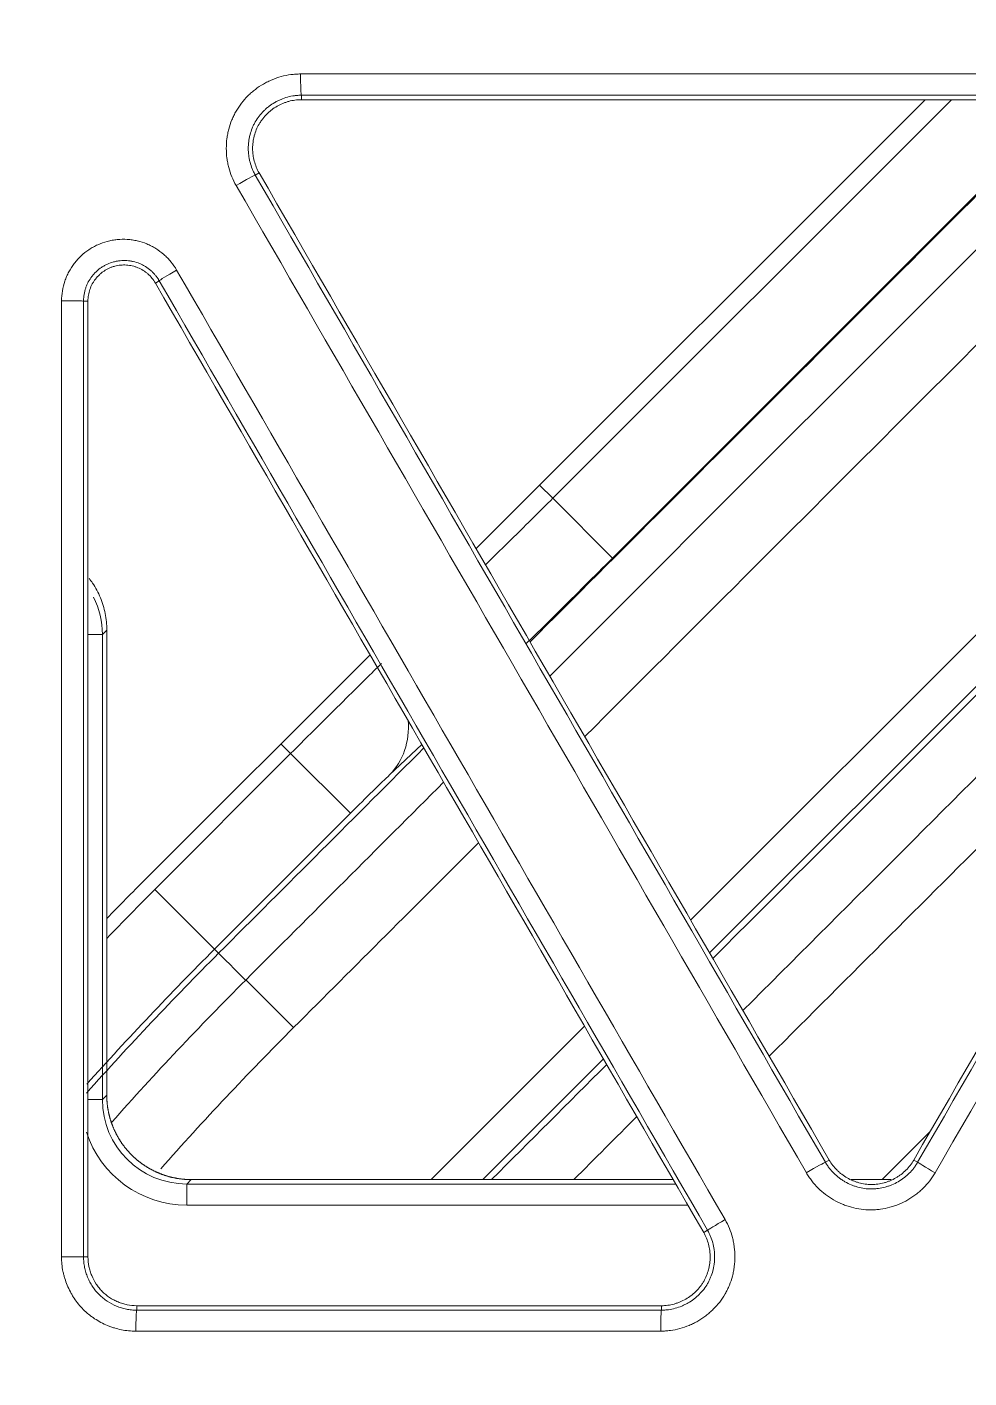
# Model space of a CAD drawing. Header units: inches. Extents: x 405346 to 489838, y -25612 to 14934.
# Drawn here: x 466997.85 to 467018.98, y 4472.97 to 4503.28 of the extents above; entities that cross this region are included whole.
import ezdxf

# ---------------------------------------------------------------- set-up
doc = ezdxf.new("R2010")
doc.units = ezdxf.units.IN
doc.header["$LTSCALE"] = 200
doc.header["$MEASUREMENT"] = 0
doc.layers.add('SS-EQ', color=2, linetype='Continuous', lineweight=20)

# ---------------------------------------------------------------- blocks, each defined once
blk = doc.blocks.new('4way무풍')
at = {"layer": 'SS-EQ'}
for p, q in [((-240.266, 180.323), (-240.266, 180.223)), ((-236.346, 170.151), (-226.274, 180.223)), ((-234.627, 171.28), (-225.684, 180.223)), ((-223.004, 180.223), (-233.287, 169.94)), ((-213.723, 179.631), (-231.535, 161.819)), ((-241.214, 178.581), (-241.3, 178.532)), ((-231.11, 161.083), (-213.924, 178.269)), ((-243.454, 176.16), (-243.541, 176.11)), ((-245.053, 175.705), (-245.152, 175.705)), ((-234.922, 171.575), (-234.627, 171.28)), ((-234.627, 171.28), (-233.287, 169.94)), ((-244.73, 168.225), (-245.052, 168.225)), ((-244.63, 168.324), (-244.73, 168.225)), ((-244.73, 168.225), (-244.73, 157.791)), ((-244.63, 157.89), (-244.63, 168.324)), ((-243.772, 162.725), (-238.726, 167.771)), ((-240.507, 165.553), (-243.554, 162.506)), ((-240.726, 165.772), (-240.507, 165.553)), ((-240.507, 165.553), (-239.167, 164.213)), ((-237.563, 165.756), (-238.287, 165.074)), ((-239.167, 164.213), (-242.214, 161.166)), ((-243.554, 162.506), (-242.214, 161.166)), ((-242.214, 161.166), (-242.122, 161.074)), ((-240.44, 159.404), (-241.511, 160.476)), ((-233.915, 159.439), (-237.358, 155.996)), ((-236.198, 155.995), (-233.49, 158.703)), ((-244.73, 157.791), (-245.052, 157.791)), ((-244.73, 157.791), (-244.63, 157.89)), ((-228.513, 156.383), (-228.427, 156.433)), ((-226.531, 156.433), (-226.444, 156.383)), ((-242.735, 155.995), (-242.834, 155.896)), ((-242.834, 155.896), (-242.834, 155.422)), ((-242.834, 155.896), (-231.871, 155.896)), ((-231.927, 155.995), (-242.735, 155.995)), ((-227.037, 155.995), (-227.932, 155.995)), ((-231.597, 155.422), (-242.834, 155.422)), ((-231.242, 154.807), (-231.155, 154.858)), ((-245.152, 154.26), (-245.053, 154.26)), ((-243.959, 153.166), (-243.958, 153.066)), ((-232.19, 153.066), (-232.19, 153.166))]:
    blk.add_line(p, q, dxfattribs=at)
for radius, end in [(76.764, 135.91292), (76.454, 136.15265), (74.559, 138.20835)]:
    blk.add_arc((-189.492, 108.445), radius, 135, end, dxfattribs=at)
for centre, major_axis, ratio, start_param, end_param in [((-240.266, 180.796), (0, -0.474), 0.038791, 4.705217, 6.248166), ((-241.71, 178.294), (-0.41, -0.237), 0.025736, 3.176511, 4.743216), ((-243.044, 176.397), (0.41, 0.237), 0.025856, 1.602323, 3.106674), ((-245.625, 175.705), (-0.474, 0), 0.006352, 3.176523, 4.753649), ((-246.625, 168.224), (1.34, 1.34), 0.999848, 5.497939, 5.956622), ((-239.628, 166.414), (1.299, -1.38), 0.865926, 0.0349, 0.821304), ((-239.106, 158.059), (3.016, -3.016), 0.000011, 3.159046, 3.786074), ((-242.834, 157.792), (1.341, 1.341), 0.999543, 2.356347, 3.926839), ((-242.834, 157.792), (-1.676, -1.676), 0.999695, 5.813045, 7.068431), ((-228.923, 156.146), (-0.41, -0.237), 0.024256, 3.17651, 4.741354), ((-226.034, 156.146), (0.41, -0.237), 0.012297, 3.176502, 4.677561), ((-230.745, 155.094), (0.41, 0.237), 0.024396, 1.600449, 3.106676), ((-245.625, 154.26), (0.474, 0), 0.00511, 0.035003, 1.613742), ((-243.958, 152.592), (0, 0.474), 0.042454, 0.034938, 1.565655), ((-232.189, 152.592), (0, 0.474), 0.038532, 0.034933, 1.564772)]:
    blk.add_ellipse(centre, major_axis=major_axis, ratio=ratio, start_param=start_param, end_param=end_param, dxfattribs=at)
for points, knots in [([(-346.359, 0), (-346.359, 27.812), (-346.359, 55.623), (-346.359, 97.341), (-346.359, 111.247), (-346.359, 139.059), (-346.359, 152.964), (-346.359, 180.776), (-346.359, 194.682), (-346.359, 222.494), (-346.359, 236.4), (-346.358, 257.259), (-346.358, 264.212), (-346.359, 272.903), (-346.359, 274.641), (-346.359, 277.248), (-346.359, 278.117), (-346.358, 279.856), (-346.358, 280.725), (-346.358, 282.028), (-346.358, 282.463), (-346.358, 283.332), (-346.359, 283.767), (-346.359, 284.419), (-346.359, 284.636), (-346.359, 285.07), (-346.358, 285.288), (-346.355, 285.722), (-346.353, 285.939), (-346.345, 286.374), (-346.34, 286.591), (-346.322, 287.243), (-346.305, 287.677), (-346.262, 288.546), (-346.235, 288.98), (-346.174, 289.848), (-346.138, 290.283), (-346.078, 290.934), (-346.057, 291.151), (-346.012, 291.584), (-345.894, 292.666), (-345.748, 293.74), (-345.479, 295.449), (-345.327, 296.299), (-344.817, 298.834), (-344.407, 300.504), (-343.687, 302.982), (-343.172, 304.624), (-342.294, 307.059), (-341.638, 308.662), (-341.119, 309.858), (-340.941, 310.255), (-340.713, 310.75), (-340.668, 310.849), (-340.576, 311.047), (-340.437, 311.342), (-339.919, 312.422), (-339.029, 314.158), (-338.177, 315.659), (-336.854, 317.88), (-335.912, 319.32), (-334.41, 321.417), (-333.378, 322.795), (-331.741, 324.8), (-330.589, 326.095), (-329.702, 327.05), (-329.403, 327.366), (-329.023, 327.757), (-328.947, 327.835), (-328.795, 327.991), (-328.566, 328.224), (-327.719, 329.07), (-326.303, 330.411), (-324.35, 332.11), (-322.332, 333.721), (-320.944, 334.737), (-319.535, 335.723), (-318.819, 336.202), (-317.367, 337.129), (-315.893, 338.027), (-314.376, 338.866), (-313.222, 339.472), (-312.835, 339.671), (-312.249, 339.962), (-312.054, 340.059), (-311.662, 340.249), (-309.896, 341.094), (-308.103, 341.848), (-305.68, 342.749), (-304.055, 343.315), (-302.408, 343.812), (-299.923, 344.505), (-298.245, 344.898), (-295.697, 345.381), (-294.842, 345.525), (-293.766, 345.682), (-293.551, 345.712), (-293.119, 345.77), (-292.903, 345.798), (-292.254, 345.879), (-291.821, 345.928), (-290.523, 346.062), (-289.657, 346.132), (-288.357, 346.21), (-287.924, 346.231), (-287.057, 346.265), (-286.624, 346.277), (-285.974, 346.288), (-285.757, 346.29), (-285.323, 346.293), (-285.107, 346.293), (-284.673, 346.294), (-284.456, 346.293), (-284.023, 346.293), (-283.806, 346.293), (-283.155, 346.292), (-282.722, 346.292), (-281.855, 346.292), (-281.421, 346.292), (-280.12, 346.293), (-279.253, 346.293), (-277.519, 346.294), (-276.652, 346.294), (-274.05, 346.294), (-272.316, 346.294), (-267.113, 346.293), (-263.645, 346.293), (-256.707, 346.293), (-253.239, 346.293), (-242.833, 346.293), (-235.896, 346.294), (-222.022, 346.294), (-215.084, 346.294), (-194.273, 346.294), (-180.398, 346.294), (-152.65, 346.294), (-138.775, 346.294), (-111.027, 346.294), (-97.152, 346.294), (-69.403, 346.294), (-55.529, 346.294), (-34.718, 346.294), (-27.78, 346.294), (-13.906, 346.294), (-6.969, 346.294), (-0.032, 346.294)], [0, 0, 0, 0, 0.125, 0.125, 0.1875, 0.1875, 0.25, 0.25, 0.3125, 0.3125, 0.375, 0.375, 0.40625, 0.40625, 0.414063, 0.414063, 0.417969, 0.417969, 0.421875, 0.421875, 0.423828, 0.423828, 0.425781, 0.425781, 0.426758, 0.426758, 0.427734, 0.427734, 0.428711, 0.428711, 0.429688, 0.429688, 0.431641, 0.431641, 0.433594, 0.433594, 0.435547, 0.435547, 0.436523, 0.436523, 0.4375, 0.441406, 0.441406, 0.445313, 0.445313, 0.453125, 0.453125, 0.457031, 0.460938, 0.464844, 0.464844, 0.466797, 0.466797, 0.467285, 0.467285, 0.467773, 0.46875, 0.472656, 0.476563, 0.476563, 0.484375, 0.484375, 0.488281, 0.492188, 0.496094, 0.496094, 0.498047, 0.498047, 0.498535, 0.498535, 0.499023, 0.5, 0.503906, 0.507813, 0.511719, 0.515625, 0.515625, 0.519531, 0.519531, 0.523438, 0.527344, 0.527344, 0.529297, 0.529297, 0.530273, 0.530273, 0.53125, 0.539063, 0.539063, 0.542969, 0.546875, 0.546875, 0.554688, 0.554688, 0.558594, 0.558594, 0.55957, 0.55957, 0.560547, 0.560547, 0.5625, 0.5625, 0.566406, 0.566406, 0.568359, 0.568359, 0.570313, 0.570313, 0.571289, 0.571289, 0.572266, 0.572266, 0.573242, 0.573242, 0.574219, 0.574219, 0.576172, 0.576172, 0.578125, 0.578125, 0.582031, 0.582031, 0.585938, 0.585938, 0.59375, 0.59375, 0.609375, 0.609375, 0.625, 0.625, 0.65625, 0.65625, 0.6875, 0.6875, 0.75, 0.75, 0.8125, 0.8125, 0.875, 0.875, 0.9375, 0.9375, 0.96875, 0.96875, 1, 1, 1, 1]), ([(-0.032, 345.099), (-6.961, 345.099), (-13.891, 345.099), (-27.749, 345.099), (-34.679, 345.098), (-55.467, 345.098), (-69.326, 345.098), (-97.044, 345.097), (-110.903, 345.097), (-138.621, 345.096), (-152.479, 345.095), (-180.197, 345.093), (-194.056, 345.092), (-214.845, 345.089), (-221.774, 345.088), (-235.633, 345.086), (-242.562, 345.085), (-256.421, 345.082), (-263.351, 345.08), (-272.012, 345.079), (-273.745, 345.079), (-276.343, 345.078), (-277.21, 345.078), (-278.942, 345.077), (-279.808, 345.077), (-281.107, 345.076), (-281.54, 345.076), (-282.407, 345.076), (-282.84, 345.076), (-283.706, 345.075), (-284.139, 345.075), (-284.789, 345.074), (-285.005, 345.073), (-285.438, 345.071), (-285.655, 345.069), (-286.304, 345.059), (-286.737, 345.048), (-287.602, 345.017), (-288.034, 344.996), (-289.33, 344.921), (-290.194, 344.852), (-291.488, 344.721), (-291.92, 344.673), (-292.566, 344.593), (-292.782, 344.565), (-293.212, 344.507), (-294.286, 344.357), (-295.351, 344.179), (-297.891, 343.698), (-299.563, 343.307), (-302.038, 342.614), (-303.678, 342.117), (-305.297, 341.55), (-307.709, 340.648), (-309.296, 339.975), (-311.056, 339.137), (-311.349, 338.996), (-311.641, 338.852), (-311.836, 338.756), (-311.933, 338.707), (-312.418, 338.463), (-312.803, 338.264), (-313.95, 337.656), (-314.704, 337.235), (-316.19, 336.364), (-316.921, 335.913), (-318.363, 334.982), (-319.073, 334.501), (-320.472, 333.511), (-321.848, 332.49), (-323.849, 330.871), (-325.784, 329.163), (-327.03, 327.964), (-327.795, 327.195), (-327.947, 327.04), (-328.25, 326.729), (-328.401, 326.572), (-328.849, 326.101), (-329.144, 325.784), (-330.019, 324.826), (-331.153, 323.527), (-332.763, 321.515), (-333.776, 320.132), (-334.759, 318.728), (-335.235, 318.015), (-336.157, 316.57), (-336.603, 315.837), (-337.465, 314.349), (-338.296, 312.841), (-339.065, 311.29), (-339.481, 310.406), (-339.527, 310.307), (-339.618, 310.11), (-339.754, 309.814), (-340.065, 309.122), (-340.322, 308.526), (-340.821, 307.33), (-341.451, 305.726), (-342.288, 303.29), (-342.776, 301.647), (-343.454, 299.168), (-343.836, 297.496), (-344.302, 294.959), (-344.439, 294.108), (-344.619, 292.825), (-344.701, 292.181), (-344.786, 291.427), (-344.82, 291.103), (-344.842, 290.887), (-344.852, 290.779), (-344.946, 289.806), (-345.01, 288.941), (-345.078, 287.644), (-345.096, 287.211), (-345.116, 286.563), (-345.122, 286.346), (-345.13, 285.914), (-345.133, 285.698), (-345.138, 285.265), (-345.139, 285.049), (-345.14, 284.616), (-345.14, 284.4), (-345.141, 283.751), (-345.141, 283.319), (-345.141, 282.67), (-345.141, 282.453), (-345.141, 282.021), (-345.141, 281.805), (-345.142, 281.156), (-345.142, 280.723), (-345.142, 279.426), (-345.143, 278.561), (-345.144, 276.83), (-345.144, 275.965), (-345.145, 273.37), (-345.145, 271.64), (-345.146, 262.989), (-345.147, 256.068), (-345.152, 235.306), (-345.154, 221.464), (-345.157, 193.781), (-345.158, 179.94), (-345.16, 152.257), (-345.161, 138.415), (-345.162, 110.732), (-345.163, 69.207), (-345.164, 27.683), (-345.164, 0)], [0, 0, 0, 0, 0.03125, 0.03125, 0.0625, 0.0625, 0.125, 0.125, 0.1875, 0.1875, 0.25, 0.25, 0.3125, 0.3125, 0.34375, 0.34375, 0.375, 0.375, 0.40625, 0.40625, 0.414063, 0.414063, 0.417969, 0.417969, 0.421875, 0.421875, 0.423828, 0.423828, 0.425781, 0.425781, 0.427734, 0.427734, 0.428711, 0.428711, 0.429688, 0.429688, 0.431641, 0.431641, 0.433594, 0.433594, 0.4375, 0.4375, 0.439453, 0.439453, 0.44043, 0.44043, 0.441406, 0.445313, 0.445313, 0.453125, 0.453125, 0.457031, 0.460938, 0.460938, 0.46875, 0.46875, 0.469727, 0.470215, 0.470215, 0.470703, 0.470703, 0.472656, 0.472656, 0.476563, 0.476563, 0.480469, 0.480469, 0.484375, 0.484375, 0.488281, 0.492188, 0.496094, 0.5, 0.5, 0.500977, 0.500977, 0.501953, 0.501953, 0.503906, 0.503906, 0.507813, 0.511719, 0.515625, 0.515625, 0.519531, 0.519531, 0.523438, 0.523438, 0.527344, 0.53125, 0.53125, 0.531738, 0.531738, 0.532227, 0.533203, 0.535156, 0.535156, 0.539063, 0.542969, 0.546875, 0.546875, 0.554688, 0.554688, 0.558594, 0.558594, 0.560547, 0.561523, 0.562012, 0.562012, 0.5625, 0.5625, 0.566406, 0.566406, 0.568359, 0.568359, 0.569336, 0.569336, 0.570313, 0.570313, 0.571289, 0.571289, 0.572266, 0.572266, 0.574219, 0.574219, 0.575195, 0.575195, 0.576172, 0.576172, 0.578125, 0.578125, 0.582031, 0.582031, 0.585938, 0.585938, 0.59375, 0.59375, 0.625, 0.625, 0.6875, 0.6875, 0.75, 0.75, 0.8125, 0.8125, 0.875, 1, 1, 1, 1]), ([(-241.729, 178.298), (-241.765, 178.361), (-241.797, 178.427), (-241.852, 178.561), (-241.875, 178.629), (-241.903, 178.735), (-241.911, 178.77), (-241.922, 178.824), (-241.925, 178.842), (-241.931, 178.878), (-241.934, 178.896), (-241.945, 178.987), (-241.954, 179.131), (-241.945, 179.276), (-241.933, 179.367), (-241.931, 179.385), (-241.925, 179.421), (-241.922, 179.439), (-241.911, 179.493), (-241.903, 179.528), (-241.875, 179.634), (-241.852, 179.702), (-241.811, 179.803), (-241.796, 179.836), (-241.764, 179.902), (-241.747, 179.934), (-241.692, 180.029), (-241.611, 180.149), (-241.515, 180.258), (-241.45, 180.322), (-241.437, 180.335), (-241.41, 180.36), (-241.397, 180.372), (-241.355, 180.408), (-241.327, 180.431), (-241.24, 180.497), (-241.18, 180.537), (-241.086, 180.592), (-241.038, 180.617), (-240.988, 180.641), (-240.955, 180.656), (-240.938, 180.663), (-240.854, 180.699), (-240.717, 180.746), (-240.575, 180.775), (-240.467, 180.79), (-240.431, 180.793), (-240.357, 180.798), (-240.321, 180.8), (-240.284, 180.8)], [0, 0, 0, 0, 0.0625, 0.0625, 0.125, 0.125, 0.15625, 0.15625, 0.171875, 0.171875, 0.1875, 0.1875, 0.25, 0.3125, 0.3125, 0.328125, 0.328125, 0.34375, 0.34375, 0.375, 0.375, 0.4375, 0.4375, 0.46875, 0.46875, 0.5, 0.5, 0.5625, 0.625, 0.625, 0.640625, 0.640625, 0.65625, 0.65625, 0.6875, 0.6875, 0.75, 0.75, 0.78125, 0.796875, 0.796875, 0.8125, 0.8125, 0.875, 0.9375, 0.9375, 0.96875, 0.96875, 1, 1, 1, 1]), ([(-240.284, 180.8), (-236.021, 180.8), (-231.759, 180.8), (-226.43, 180.8), (-225.364, 180.8), (-223.232, 180.8), (-222.166, 180.8), (-220.034, 180.801), (-218.969, 180.801), (-216.837, 180.801), (-215.771, 180.801), (-214.705, 180.801)], [0, 0, 0, 0, 0.5, 0.5, 0.625, 0.625, 0.75, 0.75, 0.875, 0.875, 1, 1, 1, 1]), ([(-240.266, 180.323), (-240.269, 180.323), (-240.273, 180.323), (-240.279, 180.322), (-240.289, 180.322), (-240.299, 180.322), (-240.319, 180.321), (-240.332, 180.321), (-240.371, 180.318), (-240.397, 180.315), (-240.474, 180.305), (-240.576, 180.284), (-240.674, 180.25), (-240.734, 180.224), (-240.746, 180.219), (-240.77, 180.208), (-240.805, 180.191), (-240.84, 180.173), (-240.907, 180.134), (-240.95, 180.105), (-241.012, 180.058), (-241.032, 180.042), (-241.072, 180.007), (-241.091, 179.99), (-241.147, 179.935), (-241.216, 179.857), (-241.274, 179.771), (-241.313, 179.703), (-241.325, 179.68), (-241.348, 179.633), (-241.359, 179.609), (-241.388, 179.537), (-241.405, 179.488), (-241.424, 179.413), (-241.433, 179.375), (-241.44, 179.336), (-241.444, 179.31), (-241.446, 179.297), (-241.454, 179.232), (-241.461, 179.128), (-241.454, 179.025), (-241.444, 178.947), (-241.44, 178.921), (-241.43, 178.87), (-241.424, 178.844), (-241.405, 178.769), (-241.388, 178.72), (-241.359, 178.648), (-241.343, 178.612), (-241.322, 178.572), (-241.311, 178.552), (-241.306, 178.543), (-241.303, 178.537), (-241.302, 178.534), (-241.3, 178.532)], [0, 0, 0, 0, 0.003906, 0.003906, 0.007813, 0.015625, 0.015625, 0.03125, 0.03125, 0.0625, 0.0625, 0.125, 0.1875, 0.1875, 0.203125, 0.203125, 0.21875, 0.25, 0.25, 0.3125, 0.3125, 0.34375, 0.34375, 0.375, 0.375, 0.4375, 0.5, 0.5, 0.53125, 0.53125, 0.5625, 0.5625, 0.625, 0.625, 0.65625, 0.671875, 0.671875, 0.6875, 0.6875, 0.75, 0.8125, 0.8125, 0.84375, 0.84375, 0.875, 0.875, 0.9375, 0.9375, 0.96875, 0.984375, 0.992187, 0.996094, 0.996094, 1, 1, 1, 1]), ([(-241.214, 178.581), (-241.238, 178.623), (-241.259, 178.666), (-241.295, 178.755), (-241.325, 178.845), (-241.343, 178.938), (-241.351, 178.998), (-241.352, 179.01), (-241.355, 179.034), (-241.358, 179.07), (-241.359, 179.105), (-241.359, 179.177), (-241.356, 179.224), (-241.346, 179.295), (-241.343, 179.319), (-241.333, 179.366), (-241.328, 179.389), (-241.31, 179.459), (-241.28, 179.549), (-241.238, 179.634), (-241.202, 179.697), (-241.189, 179.717), (-241.162, 179.757), (-241.148, 179.776), (-241.105, 179.832), (-241.073, 179.868), (-241.022, 179.918), (-240.996, 179.942), (-240.969, 179.965), (-240.95, 179.98), (-240.941, 179.988), (-240.893, 180.024), (-240.813, 180.077), (-240.728, 180.119), (-240.662, 180.147), (-240.64, 180.155), (-240.594, 180.171), (-240.572, 180.178), (-240.503, 180.197), (-240.456, 180.207), (-240.362, 180.22), (-240.314, 180.223), (-240.266, 180.223)], [0, 0, 0, 0, 0.0625, 0.0625, 0.125, 0.1875, 0.1875, 0.203125, 0.203125, 0.21875, 0.25, 0.25, 0.3125, 0.3125, 0.34375, 0.34375, 0.375, 0.375, 0.4375, 0.5, 0.5, 0.53125, 0.53125, 0.5625, 0.5625, 0.625, 0.625, 0.65625, 0.671875, 0.671875, 0.6875, 0.6875, 0.75, 0.8125, 0.8125, 0.84375, 0.84375, 0.875, 0.875, 0.9375, 0.9375, 1, 1, 1, 1]), ([(-214.691, 180.322), (-216.823, 180.322), (-218.955, 180.322), (-222.152, 180.322), (-223.217, 180.322), (-225.349, 180.322), (-226.414, 180.322), (-231.742, 180.322), (-236.004, 180.323), (-240.266, 180.323)], [0, 0, 0, 0, 0.25, 0.25, 0.375, 0.375, 0.5, 0.5, 1, 1, 1, 1]), ([(-214.692, 180.223), (-215.757, 180.223), (-216.823, 180.223), (-218.955, 180.223), (-220.02, 180.223), (-223.217, 180.223), (-225.349, 180.223), (-231.742, 180.223), (-236.005, 180.223), (-240.266, 180.223)], [0, 0, 0, 0, 0.125, 0.125, 0.25, 0.25, 0.5, 0.5, 1, 1, 1, 1]), ([(-226.531, 156.433), (-224.4, 160.124), (-222.269, 163.816), (-219.072, 169.353), (-218.006, 171.198), (-216.674, 173.506), (-216.408, 173.967), (-215.875, 174.89), (-215.609, 175.351), (-214.809, 176.736), (-214.277, 177.658), (-213.744, 178.581)], [0, 0, 0, 0, 0.5, 0.5, 0.75, 0.75, 0.8125, 0.8125, 0.875, 0.875, 1, 1, 1, 1]), ([(-226.444, 156.383), (-224.313, 160.074), (-222.182, 163.765), (-218.985, 169.302), (-217.919, 171.148), (-216.587, 173.455), (-216.321, 173.917), (-215.788, 174.84), (-215.522, 175.301), (-214.722, 176.685), (-214.19, 177.608), (-213.657, 178.531)], [0, 0, 0, 0, 0.5, 0.5, 0.75, 0.75, 0.8125, 0.8125, 0.875, 0.875, 1, 1, 1, 1]), ([(-213.26, 178.3), (-213.793, 177.377), (-214.326, 176.454), (-215.126, 175.069), (-215.392, 174.608), (-215.925, 173.685), (-216.192, 173.223), (-217.524, 170.916), (-218.59, 169.07), (-221.788, 163.533), (-223.919, 159.841), (-226.051, 156.149)], [0, 0, 0, 0, 0.125, 0.125, 0.1875, 0.1875, 0.25, 0.25, 0.5, 0.5, 1, 1, 1, 1]), ([(-245.645, 175.708), (-245.645, 175.784), (-245.639, 175.859), (-245.614, 176.007), (-245.596, 176.08), (-245.565, 176.17), (-245.559, 176.188), (-245.545, 176.224), (-245.538, 176.241), (-245.515, 176.293), (-245.499, 176.327), (-245.446, 176.426), (-245.405, 176.49), (-245.348, 176.565), (-245.336, 176.58), (-245.311, 176.609), (-245.299, 176.623), (-245.261, 176.665), (-245.234, 176.692), (-245.152, 176.769), (-245.093, 176.816), (-245.014, 176.868), (-244.998, 176.879), (-244.966, 176.898), (-244.95, 176.908), (-244.9, 176.935), (-244.866, 176.952), (-244.764, 176.999), (-244.693, 177.024), (-244.584, 177.054), (-244.546, 177.062), (-244.472, 177.076), (-244.435, 177.081), (-244.322, 177.092), (-244.247, 177.093), (-244.153, 177.087), (-244.134, 177.086), (-244.096, 177.082), (-244.077, 177.079), (-244.021, 177.071), (-243.984, 177.064), (-243.874, 177.038), (-243.803, 177.016), (-243.716, 176.98), (-243.698, 176.972), (-243.664, 176.956), (-243.647, 176.948), (-243.596, 176.922), (-243.563, 176.903), (-243.467, 176.844), (-243.407, 176.799), (-243.336, 176.737), (-243.322, 176.724), (-243.295, 176.698), (-243.281, 176.685), (-243.241, 176.644), (-243.216, 176.615), (-243.144, 176.528), (-243.101, 176.466), (-243.063, 176.4)], [0, 0, 0, 0, 0.0625, 0.0625, 0.125, 0.125, 0.140625, 0.140625, 0.15625, 0.15625, 0.1875, 0.1875, 0.25, 0.25, 0.265625, 0.265625, 0.28125, 0.28125, 0.3125, 0.3125, 0.375, 0.375, 0.390625, 0.390625, 0.40625, 0.40625, 0.4375, 0.4375, 0.5, 0.5, 0.53125, 0.53125, 0.5625, 0.5625, 0.625, 0.625, 0.640625, 0.640625, 0.65625, 0.65625, 0.6875, 0.6875, 0.75, 0.75, 0.765625, 0.765625, 0.78125, 0.78125, 0.8125, 0.8125, 0.875, 0.875, 0.890625, 0.890625, 0.90625, 0.90625, 0.9375, 0.9375, 1, 1, 1, 1]), ([(-243.454, 176.16), (-243.456, 176.163), (-243.457, 176.166), (-243.461, 176.171), (-243.465, 176.179), (-243.477, 176.198), (-243.487, 176.213), (-243.508, 176.244), (-243.538, 176.283), (-243.572, 176.32), (-243.606, 176.356), (-243.625, 176.374), (-243.681, 176.422), (-243.72, 176.452), (-243.783, 176.491), (-243.805, 176.503), (-243.838, 176.52), (-243.849, 176.526), (-243.872, 176.536), (-243.883, 176.541), (-243.941, 176.565), (-243.988, 176.58), (-244.06, 176.597), (-244.084, 176.601), (-244.133, 176.608), (-244.158, 176.611), (-244.233, 176.616), (-244.282, 176.615), (-244.356, 176.608), (-244.38, 176.604), (-244.429, 176.596), (-244.454, 176.59), (-244.526, 176.571), (-244.572, 176.554), (-244.64, 176.523), (-244.673, 176.507), (-244.705, 176.488), (-244.726, 176.475), (-244.737, 176.468), (-244.789, 176.433), (-244.828, 176.403), (-244.882, 176.352), (-244.908, 176.326), (-244.932, 176.298), (-244.948, 176.279), (-244.956, 176.269), (-244.994, 176.219), (-245.021, 176.178), (-245.056, 176.112), (-245.072, 176.079), (-245.086, 176.044), (-245.095, 176.021), (-245.099, 176.009), (-245.119, 175.95), (-245.131, 175.902), (-245.144, 175.829), (-245.148, 175.792), (-245.151, 175.749), (-245.152, 175.727), (-245.152, 175.717), (-245.152, 175.711), (-245.152, 175.708), (-245.152, 175.705)], [0, 0, 0, 0, 0.003906, 0.003906, 0.007812, 0.015625, 0.03125, 0.03125, 0.0625, 0.09375, 0.09375, 0.125, 0.125, 0.1875, 0.1875, 0.21875, 0.21875, 0.234375, 0.234375, 0.25, 0.25, 0.3125, 0.3125, 0.34375, 0.34375, 0.375, 0.375, 0.4375, 0.4375, 0.46875, 0.46875, 0.5, 0.5, 0.5625, 0.5625, 0.59375, 0.609375, 0.609375, 0.625, 0.625, 0.6875, 0.6875, 0.71875, 0.734375, 0.734375, 0.75, 0.75, 0.8125, 0.8125, 0.84375, 0.859375, 0.859375, 0.875, 0.875, 0.9375, 0.9375, 0.96875, 0.984375, 0.992187, 0.996094, 0.996094, 1, 1, 1, 1]), ([(-245.053, 175.705), (-245.053, 175.75), (-245.049, 175.794), (-245.038, 175.859), (-245.034, 175.881), (-245.023, 175.924), (-245.016, 175.945), (-244.995, 176.008), (-244.977, 176.049), (-244.946, 176.107), (-244.935, 176.126), (-244.917, 176.154), (-244.911, 176.163), (-244.898, 176.181), (-244.891, 176.19), (-244.858, 176.234), (-244.828, 176.267), (-244.78, 176.312), (-244.763, 176.326), (-244.728, 176.354), (-244.71, 176.367), (-244.655, 176.403), (-244.616, 176.425), (-244.556, 176.452), (-244.536, 176.46), (-244.494, 176.475), (-244.473, 176.482), (-244.409, 176.499), (-244.365, 176.507), (-244.3, 176.513), (-244.278, 176.514), (-244.234, 176.515), (-244.211, 176.515), (-244.145, 176.51), (-244.101, 176.504), (-244.037, 176.489), (-244.005, 176.48), (-243.974, 176.469), (-243.953, 176.462), (-243.943, 176.457), (-243.891, 176.436), (-243.852, 176.416), (-243.796, 176.381), (-243.769, 176.363), (-243.743, 176.342), (-243.726, 176.328), (-243.717, 176.321), (-243.675, 176.284), (-243.614, 176.221), (-243.564, 176.149), (-243.541, 176.11)], [0, 0, 0, 0, 0.0625, 0.0625, 0.09375, 0.09375, 0.125, 0.125, 0.1875, 0.1875, 0.21875, 0.21875, 0.234375, 0.234375, 0.25, 0.25, 0.3125, 0.3125, 0.34375, 0.34375, 0.375, 0.375, 0.4375, 0.4375, 0.46875, 0.46875, 0.5, 0.5, 0.5625, 0.5625, 0.59375, 0.59375, 0.625, 0.625, 0.6875, 0.6875, 0.71875, 0.734375, 0.734375, 0.75, 0.75, 0.8125, 0.8125, 0.84375, 0.859375, 0.859375, 0.875, 0.875, 0.9375, 1, 1, 1, 1]), ([(-234.627, 171.28), (-234.92, 170.988), (-235.444, 170.467), (-235.938, 169.982), (-236.146, 169.779)], [0, 0, 0, 0, 0.560097, 1, 1, 1, 1]), ([(-233.287, 169.94), (-233.697, 169.531), (-234.36, 168.87), (-234.989, 168.249), (-235.221, 168.021)], [0, 0, 0, 0, 0.618656, 1, 1, 1, 1]), ([(-244.63, 168.324), (-244.63, 168.448), (-244.642, 168.572), (-244.691, 168.815), (-244.727, 168.935), (-244.822, 169.164), (-244.881, 169.274), (-244.974, 169.414), (-245, 169.45), (-245.028, 169.485)], [0, 0, 0, 0, 0.297719, 0.297719, 0.595438, 0.595438, 0.893158, 0.893158, 1, 1, 1, 1]), ([(-238.467, 167.575), (-238.674, 167.373), (-238.976, 167.076), (-239.688, 166.37), (-240.098, 165.962), (-240.507, 165.553)], [0, 0, 0, 0, 0.50001, 0.50001, 1, 1, 1, 1]), ([(-238.287, 165.074), (-238.378, 164.989), (-238.508, 164.863), (-238.815, 164.563), (-238.991, 164.388), (-239.167, 164.213)], [0, 0, 0, 0, 0.50001, 0.50001, 1, 1, 1, 1]), ([(-242.735, 155.995), (-242.742, 155.995), (-242.755, 155.995), (-242.776, 155.996), (-242.796, 155.996), (-242.817, 155.997), (-242.837, 155.998), (-242.857, 155.999), (-242.878, 156.001), (-242.898, 156.002), (-242.918, 156.004), (-242.939, 156.006), (-242.959, 156.009), (-242.979, 156.011), (-242.999, 156.014), (-243.019, 156.017), (-243.04, 156.02), (-243.06, 156.023), (-243.08, 156.027), (-243.1, 156.031), (-243.12, 156.035), (-243.14, 156.039), (-243.16, 156.043), (-243.18, 156.048), (-243.199, 156.053), (-243.219, 156.058), (-243.239, 156.063), (-243.258, 156.069), (-243.278, 156.075), (-243.297, 156.081), (-243.317, 156.087), (-243.336, 156.093), (-243.356, 156.1), (-243.375, 156.106), (-243.394, 156.113), (-243.413, 156.121), (-243.432, 156.128), (-243.451, 156.136), (-243.47, 156.143), (-243.489, 156.151), (-243.507, 156.16), (-243.526, 156.168), (-243.544, 156.177), (-243.563, 156.185), (-243.581, 156.194), (-243.599, 156.204), (-243.617, 156.213), (-243.635, 156.223), (-243.653, 156.232), (-243.671, 156.242), (-243.689, 156.253), (-243.706, 156.263), (-243.724, 156.273), (-243.741, 156.284), (-243.758, 156.295), (-243.775, 156.306), (-243.792, 156.317), (-243.809, 156.329), (-243.826, 156.341), (-243.842, 156.352), (-243.859, 156.364), (-243.875, 156.377), (-243.892, 156.389), (-243.908, 156.401), (-243.924, 156.414), (-243.939, 156.427), (-243.955, 156.44), (-243.971, 156.453), (-243.986, 156.467), (-244.001, 156.48), (-244.016, 156.494), (-244.031, 156.508), (-244.046, 156.522), (-244.061, 156.536), (-244.075, 156.55), (-244.09, 156.565), (-244.104, 156.579), (-244.118, 156.594), (-244.132, 156.609), (-244.145, 156.624), (-244.159, 156.64), (-244.172, 156.655), (-244.185, 156.67), (-244.198, 156.686), (-244.211, 156.702), (-244.224, 156.718), (-244.237, 156.734), (-244.249, 156.75), (-244.261, 156.767), (-244.273, 156.783), (-244.285, 156.8), (-244.297, 156.816), (-244.308, 156.833), (-244.319, 156.85), (-244.33, 156.867), (-244.341, 156.885), (-244.352, 156.902), (-244.363, 156.919), (-244.373, 156.937), (-244.383, 156.955), (-244.393, 156.972), (-244.403, 156.99), (-244.412, 157.008), (-244.422, 157.026), (-244.431, 157.045), (-244.44, 157.063), (-244.449, 157.081), (-244.457, 157.1), (-244.466, 157.118), (-244.474, 157.137), (-244.482, 157.156), (-244.49, 157.175), (-244.497, 157.194), (-244.505, 157.213), (-244.512, 157.232), (-244.519, 157.251), (-244.526, 157.27), (-244.532, 157.289), (-244.539, 157.309), (-244.545, 157.328), (-244.551, 157.348), (-244.557, 157.367), (-244.562, 157.387), (-244.567, 157.406), (-244.572, 157.426), (-244.577, 157.446), (-244.582, 157.466), (-244.587, 157.486), (-244.591, 157.506), (-244.595, 157.526), (-244.599, 157.546), (-244.602, 157.566), (-244.606, 157.586), (-244.609, 157.606), (-244.612, 157.626), (-244.614, 157.646), (-244.617, 157.667), (-244.619, 157.687), (-244.621, 157.707), (-244.623, 157.728), (-244.625, 157.748), (-244.626, 157.768), (-244.627, 157.789), (-244.628, 157.809), (-244.629, 157.829), (-244.63, 157.85), (-244.63, 157.87), (-244.63, 157.884), (-244.63, 157.89)], [0, 0, 0, 0, 0.006851, 0.013701, 0.020552, 0.027403, 0.034253, 0.041104, 0.047954, 0.054804, 0.061655, 0.068505, 0.075355, 0.082205, 0.089056, 0.095906, 0.102756, 0.109606, 0.116456, 0.123306, 0.130156, 0.137006, 0.143855, 0.150705, 0.157555, 0.164405, 0.171254, 0.178104, 0.184954, 0.191803, 0.198653, 0.205502, 0.212352, 0.219201, 0.226051, 0.2329, 0.23975, 0.246599, 0.253448, 0.260298, 0.267147, 0.273996, 0.280845, 0.287694, 0.294544, 0.301393, 0.308242, 0.315091, 0.32194, 0.328789, 0.335638, 0.342487, 0.349336, 0.356185, 0.363034, 0.369883, 0.376732, 0.383581, 0.39043, 0.397279, 0.404128, 0.410976, 0.417825, 0.424674, 0.431523, 0.438372, 0.445221, 0.452069, 0.458918, 0.465767, 0.472616, 0.479464, 0.486313, 0.493162, 0.500011, 0.506859, 0.513708, 0.520557, 0.527406, 0.534254, 0.541103, 0.547952, 0.554801, 0.561649, 0.568498, 0.575347, 0.582196, 0.589044, 0.595893, 0.602742, 0.609591, 0.616439, 0.623288, 0.630137, 0.636986, 0.643834, 0.650683, 0.657532, 0.664381, 0.67123, 0.678079, 0.684928, 0.691776, 0.698625, 0.705474, 0.712323, 0.719172, 0.726021, 0.73287, 0.739719, 0.746568, 0.753417, 0.760266, 0.767115, 0.773964, 0.780813, 0.787662, 0.794512, 0.801361, 0.80821, 0.815059, 0.821908, 0.828758, 0.835607, 0.842456, 0.849306, 0.856155, 0.863005, 0.869854, 0.876703, 0.883553, 0.890403, 0.897252, 0.904102, 0.910951, 0.917801, 0.924651, 0.9315, 0.93835, 0.9452, 0.95205, 0.9589, 0.96575, 0.9726, 0.97945, 0.9863, 0.99315, 1, 1, 1, 1]), ([(-226.531, 156.433), (-226.555, 156.391), (-226.582, 156.351), (-226.641, 156.276), (-226.704, 156.205), (-226.776, 156.142), (-226.824, 156.106), (-226.833, 156.099), (-226.853, 156.085), (-226.882, 156.064), (-226.913, 156.046), (-226.975, 156.01), (-227.017, 155.989), (-227.083, 155.961), (-227.106, 155.953), (-227.151, 155.937), (-227.174, 155.93), (-227.243, 155.911), (-227.336, 155.892), (-227.431, 155.886), (-227.503, 155.886), (-227.527, 155.887), (-227.575, 155.89), (-227.599, 155.892), (-227.669, 155.902), (-227.716, 155.912), (-227.784, 155.93), (-227.819, 155.941), (-227.852, 155.953), (-227.875, 155.962), (-227.886, 155.966), (-227.941, 155.989), (-228.027, 156.032), (-228.106, 156.084), (-228.163, 156.128), (-228.181, 156.143), (-228.218, 156.175), (-228.235, 156.191), (-228.286, 156.241), (-228.318, 156.277), (-228.376, 156.352), (-228.403, 156.391), (-228.427, 156.433)], [0, 0, 0, 0, 0.0625, 0.0625, 0.125, 0.1875, 0.1875, 0.203125, 0.203125, 0.21875, 0.25, 0.25, 0.3125, 0.3125, 0.34375, 0.34375, 0.375, 0.375, 0.4375, 0.5, 0.5, 0.53125, 0.53125, 0.5625, 0.5625, 0.625, 0.625, 0.65625, 0.671875, 0.671875, 0.6875, 0.6875, 0.75, 0.8125, 0.8125, 0.84375, 0.84375, 0.875, 0.875, 0.9375, 0.9375, 1, 1, 1, 1]), ([(-226.051, 156.149), (-226.088, 156.086), (-226.128, 156.025), (-226.217, 155.911), (-226.265, 155.856), (-226.342, 155.78), (-226.369, 155.755), (-226.411, 155.719), (-226.425, 155.707), (-226.453, 155.684), (-226.467, 155.672), (-226.54, 155.617), (-226.66, 155.537), (-226.79, 155.472), (-226.875, 155.437), (-226.892, 155.43), (-226.926, 155.417), (-226.943, 155.411), (-226.995, 155.393), (-227.03, 155.383), (-227.135, 155.354), (-227.206, 155.34), (-227.313, 155.325), (-227.349, 155.321), (-227.422, 155.317), (-227.459, 155.315), (-227.569, 155.315), (-227.713, 155.325), (-227.855, 155.354), (-227.943, 155.378), (-227.961, 155.383), (-227.996, 155.394), (-228.013, 155.399), (-228.065, 155.417), (-228.099, 155.43), (-228.2, 155.472), (-228.265, 155.504), (-228.359, 155.559), (-228.405, 155.587), (-228.45, 155.618), (-228.48, 155.639), (-228.495, 155.65), (-228.568, 155.706), (-228.677, 155.801), (-228.773, 155.909), (-228.84, 155.996), (-228.861, 156.025), (-228.902, 156.086), (-228.922, 156.117), (-228.94, 156.149)], [0, 0, 0, 0, 0.0625, 0.0625, 0.125, 0.125, 0.15625, 0.15625, 0.171875, 0.171875, 0.1875, 0.1875, 0.25, 0.3125, 0.3125, 0.328125, 0.328125, 0.34375, 0.34375, 0.375, 0.375, 0.4375, 0.4375, 0.46875, 0.46875, 0.5, 0.5, 0.5625, 0.625, 0.625, 0.640625, 0.640625, 0.65625, 0.65625, 0.6875, 0.6875, 0.75, 0.75, 0.78125, 0.796875, 0.796875, 0.8125, 0.8125, 0.875, 0.9375, 0.9375, 0.96875, 0.96875, 1, 1, 1, 1]), ([(-228.513, 156.383), (-228.511, 156.38), (-228.509, 156.377), (-228.506, 156.372), (-228.501, 156.363), (-228.496, 156.355), (-228.485, 156.338), (-228.478, 156.327), (-228.456, 156.295), (-228.441, 156.273), (-228.393, 156.212), (-228.324, 156.134), (-228.246, 156.066), (-228.194, 156.026), (-228.183, 156.019), (-228.162, 156.003), (-228.129, 155.981), (-228.096, 155.961), (-228.029, 155.922), (-227.982, 155.899), (-227.91, 155.869), (-227.886, 155.859), (-227.837, 155.842), (-227.811, 155.835), (-227.736, 155.814), (-227.685, 155.803), (-227.583, 155.789), (-227.531, 155.786), (-227.452, 155.786), (-227.426, 155.787), (-227.374, 155.79), (-227.348, 155.793), (-227.271, 155.803), (-227.22, 155.814), (-227.145, 155.834), (-227.108, 155.846), (-227.071, 155.859), (-227.047, 155.868), (-227.034, 155.873), (-226.974, 155.899), (-226.881, 155.945), (-226.794, 156.002), (-226.732, 156.049), (-226.712, 156.066), (-226.672, 156.1), (-226.653, 156.118), (-226.597, 156.173), (-226.563, 156.212), (-226.515, 156.273), (-226.493, 156.305), (-226.468, 156.343), (-226.456, 156.363), (-226.451, 156.371), (-226.447, 156.377), (-226.446, 156.38), (-226.444, 156.383)], [0, 0, 0, 0, 0.003906, 0.003906, 0.007813, 0.015625, 0.015625, 0.03125, 0.03125, 0.0625, 0.0625, 0.125, 0.1875, 0.1875, 0.203125, 0.203125, 0.21875, 0.25, 0.25, 0.3125, 0.3125, 0.34375, 0.34375, 0.375, 0.375, 0.4375, 0.4375, 0.5, 0.5, 0.53125, 0.53125, 0.5625, 0.5625, 0.625, 0.625, 0.65625, 0.671875, 0.671875, 0.6875, 0.6875, 0.75, 0.8125, 0.8125, 0.84375, 0.84375, 0.875, 0.875, 0.9375, 0.9375, 0.96875, 0.984375, 0.992187, 0.996094, 0.996094, 1, 1, 1, 1]), ([(-230.763, 155.097), (-230.726, 155.033), (-230.694, 154.968), (-230.639, 154.834), (-230.616, 154.765), (-230.588, 154.66), (-230.58, 154.624), (-230.57, 154.571), (-230.566, 154.552), (-230.561, 154.516), (-230.558, 154.498), (-230.546, 154.408), (-230.537, 154.263), (-230.546, 154.118), (-230.558, 154.028), (-230.561, 154.009), (-230.566, 153.973), (-230.57, 153.955), (-230.58, 153.902), (-230.588, 153.866), (-230.616, 153.761), (-230.639, 153.692), (-230.68, 153.592), (-230.695, 153.559), (-230.727, 153.493), (-230.745, 153.461), (-230.799, 153.366), (-230.88, 153.245), (-230.976, 153.137), (-231.041, 153.073), (-231.054, 153.06), (-231.081, 153.035), (-231.095, 153.023), (-231.136, 152.987), (-231.164, 152.964), (-231.251, 152.898), (-231.311, 152.857), (-231.406, 152.803), (-231.454, 152.777), (-231.503, 152.754), (-231.536, 152.739), (-231.553, 152.731), (-231.638, 152.696), (-231.775, 152.649), (-231.917, 152.62), (-232.025, 152.605), (-232.061, 152.601), (-232.134, 152.596), (-232.171, 152.595), (-232.207, 152.595)], [0, 0, 0, 0, 0.0625, 0.0625, 0.125, 0.125, 0.15625, 0.15625, 0.171875, 0.171875, 0.1875, 0.1875, 0.25, 0.3125, 0.3125, 0.328125, 0.328125, 0.34375, 0.34375, 0.375, 0.375, 0.4375, 0.4375, 0.46875, 0.46875, 0.5, 0.5, 0.5625, 0.625, 0.625, 0.640625, 0.640625, 0.65625, 0.65625, 0.6875, 0.6875, 0.75, 0.75, 0.78125, 0.796875, 0.796875, 0.8125, 0.8125, 0.875, 0.9375, 0.9375, 0.96875, 0.96875, 1, 1, 1, 1]), ([(-232.19, 153.066), (-232.187, 153.066), (-232.183, 153.066), (-232.177, 153.066), (-232.167, 153.066), (-232.157, 153.066), (-232.137, 153.067), (-232.124, 153.068), (-232.085, 153.07), (-232.059, 153.073), (-231.982, 153.084), (-231.88, 153.105), (-231.782, 153.138), (-231.722, 153.164), (-231.71, 153.169), (-231.686, 153.18), (-231.65, 153.197), (-231.616, 153.215), (-231.548, 153.254), (-231.505, 153.283), (-231.443, 153.33), (-231.423, 153.346), (-231.383, 153.381), (-231.364, 153.399), (-231.308, 153.454), (-231.274, 153.492), (-231.21, 153.574), (-231.181, 153.617), (-231.142, 153.685), (-231.13, 153.709), (-231.107, 153.756), (-231.096, 153.779), (-231.067, 153.851), (-231.05, 153.901), (-231.03, 153.976), (-231.022, 154.014), (-231.015, 154.053), (-231.011, 154.078), (-231.009, 154.092), (-231.001, 154.156), (-230.994, 154.26), (-231.001, 154.364), (-231.01, 154.442), (-231.015, 154.468), (-231.025, 154.519), (-231.03, 154.545), (-231.05, 154.62), (-231.067, 154.669), (-231.096, 154.741), (-231.112, 154.777), (-231.133, 154.817), (-231.144, 154.838), (-231.149, 154.846), (-231.152, 154.852), (-231.154, 154.855), (-231.155, 154.858)], [0, 0, 0, 0, 0.003906, 0.003906, 0.007812, 0.015625, 0.015625, 0.03125, 0.03125, 0.0625, 0.0625, 0.125, 0.1875, 0.1875, 0.203125, 0.203125, 0.21875, 0.25, 0.25, 0.3125, 0.3125, 0.34375, 0.34375, 0.375, 0.375, 0.4375, 0.4375, 0.5, 0.5, 0.53125, 0.53125, 0.5625, 0.5625, 0.625, 0.625, 0.65625, 0.671875, 0.671875, 0.6875, 0.6875, 0.75, 0.8125, 0.8125, 0.84375, 0.84375, 0.875, 0.875, 0.9375, 0.9375, 0.96875, 0.984375, 0.992187, 0.996094, 0.996094, 1, 1, 1, 1]), ([(-231.242, 154.807), (-231.218, 154.766), (-231.197, 154.722), (-231.161, 154.634), (-231.131, 154.544), (-231.113, 154.45), (-231.105, 154.391), (-231.104, 154.379), (-231.102, 154.355), (-231.099, 154.319), (-231.098, 154.283), (-231.098, 154.212), (-231.101, 154.164), (-231.11, 154.094), (-231.114, 154.07), (-231.123, 154.023), (-231.128, 153.999), (-231.146, 153.93), (-231.177, 153.84), (-231.218, 153.754), (-231.254, 153.692), (-231.267, 153.671), (-231.294, 153.632), (-231.308, 153.612), (-231.352, 153.556), (-231.383, 153.521), (-231.434, 153.471), (-231.46, 153.446), (-231.488, 153.423), (-231.506, 153.408), (-231.516, 153.401), (-231.563, 153.364), (-231.643, 153.312), (-231.728, 153.269), (-231.794, 153.242), (-231.816, 153.233), (-231.862, 153.218), (-231.885, 153.21), (-231.954, 153.192), (-232, 153.182), (-232.094, 153.169), (-232.142, 153.166), (-232.19, 153.166)], [0, 0, 0, 0, 0.0625, 0.0625, 0.125, 0.1875, 0.1875, 0.203125, 0.203125, 0.21875, 0.25, 0.25, 0.3125, 0.3125, 0.34375, 0.34375, 0.375, 0.375, 0.4375, 0.5, 0.5, 0.53125, 0.53125, 0.5625, 0.5625, 0.625, 0.625, 0.65625, 0.671875, 0.671875, 0.6875, 0.6875, 0.75, 0.8125, 0.8125, 0.84375, 0.84375, 0.875, 0.875, 0.9375, 0.9375, 1, 1, 1, 1]), ([(-243.978, 152.595), (-244.088, 152.595), (-244.196, 152.606), (-244.356, 152.638), (-244.408, 152.651), (-244.487, 152.675), (-244.513, 152.684), (-244.565, 152.702), (-244.59, 152.712), (-244.716, 152.764), (-244.812, 152.815), (-244.926, 152.89), (-244.948, 152.906), (-244.992, 152.939), (-245.014, 152.955), (-245.078, 153.007), (-245.118, 153.044), (-245.233, 153.159), (-245.302, 153.243), (-245.378, 153.357), (-245.393, 153.38), (-245.421, 153.428), (-245.434, 153.451), (-245.473, 153.524), (-245.519, 153.622), (-245.556, 153.724), (-245.58, 153.803), (-245.588, 153.829), (-245.601, 153.882), (-245.607, 153.909), (-245.635, 154.043), (-245.646, 154.152), (-245.646, 154.262)], [0, 0, 0, 0, 0.125, 0.125, 0.1875, 0.1875, 0.21875, 0.21875, 0.25, 0.25, 0.375, 0.375, 0.40625, 0.40625, 0.4375, 0.4375, 0.5, 0.5, 0.625, 0.625, 0.65625, 0.65625, 0.6875, 0.6875, 0.75, 0.8125, 0.8125, 0.84375, 0.84375, 0.875, 0.875, 1, 1, 1, 1]), ([(-245.152, 154.26), (-245.152, 154.258), (-245.152, 154.255), (-245.152, 154.25), (-245.152, 154.243), (-245.151, 154.226), (-245.15, 154.191), (-245.148, 154.162), (-245.142, 154.104), (-245.136, 154.065), (-245.124, 154.007), (-245.12, 153.988), (-245.11, 153.95), (-245.105, 153.931), (-245.087, 153.875), (-245.061, 153.802), (-245.028, 153.731), (-245, 153.68), (-244.991, 153.662), (-244.97, 153.629), (-244.96, 153.612), (-244.906, 153.53), (-244.857, 153.47), (-244.774, 153.388), (-244.745, 153.362), (-244.699, 153.324), (-244.684, 153.312), (-244.652, 153.289), (-244.636, 153.278), (-244.555, 153.224), (-244.487, 153.188), (-244.396, 153.15), (-244.378, 153.143), (-244.341, 153.13), (-244.322, 153.124), (-244.266, 153.107), (-244.191, 153.088), (-244.114, 153.076), (-244.056, 153.07), (-244.027, 153.068), (-243.993, 153.066), (-243.976, 153.066), (-243.968, 153.066), (-243.963, 153.066), (-243.961, 153.066), (-243.958, 153.066)], [0, 0, 0, 0, 0.003906, 0.003906, 0.007813, 0.015625, 0.03125, 0.0625, 0.0625, 0.125, 0.125, 0.15625, 0.15625, 0.1875, 0.1875, 0.25, 0.3125, 0.3125, 0.34375, 0.34375, 0.375, 0.375, 0.5, 0.5, 0.5625, 0.5625, 0.59375, 0.59375, 0.625, 0.625, 0.75, 0.75, 0.78125, 0.78125, 0.8125, 0.8125, 0.875, 0.9375, 0.9375, 0.96875, 0.984375, 0.992188, 0.996094, 0.996094, 1, 1, 1, 1]), ([(-243.959, 153.166), (-244.031, 153.166), (-244.102, 153.173), (-244.19, 153.191), (-244.208, 153.195), (-244.243, 153.204), (-244.26, 153.209), (-244.311, 153.225), (-244.378, 153.249), (-244.443, 153.279), (-244.49, 153.304), (-244.506, 153.313), (-244.537, 153.332), (-244.552, 153.341), (-244.627, 153.391), (-244.682, 153.436), (-244.758, 153.512), (-244.781, 153.538), (-244.816, 153.58), (-244.827, 153.594), (-244.848, 153.623), (-244.858, 153.638), (-244.907, 153.712), (-244.941, 153.775), (-244.975, 153.858), (-244.982, 153.875), (-244.994, 153.909), (-245, 153.926), (-245.015, 153.978), (-245.024, 154.012), (-245.045, 154.117), (-245.053, 154.188), (-245.053, 154.26)], [0, 0, 0, 0, 0.125, 0.125, 0.15625, 0.15625, 0.1875, 0.1875, 0.25, 0.3125, 0.3125, 0.34375, 0.34375, 0.375, 0.375, 0.5, 0.5, 0.5625, 0.5625, 0.59375, 0.59375, 0.625, 0.625, 0.75, 0.75, 0.78125, 0.78125, 0.8125, 0.8125, 0.875, 0.875, 1, 1, 1, 1])]:
    blk.add_open_spline(points, degree=3, knots=knots, dxfattribs=at)
for points in [[(-235.138, 168.058), (-231.083, 172.113), (-227.028, 176.167), (-222.973, 180.222)], [(-234.695, 167.291), (-230.385, 171.602), (-226.074, 175.912), (-221.764, 180.223)], [(-233.911, 165.933), (-229.148, 170.696), (-224.384, 175.46), (-219.621, 180.223)], [(-241.3, 178.532), (-237.038, 171.149), (-232.775, 163.766), (-228.513, 156.383)], [(-241.214, 178.581), (-236.952, 171.199), (-232.689, 163.816), (-228.427, 156.433)], [(-228.94, 156.149), (-233.203, 163.532), (-237.466, 170.915), (-241.729, 178.298)], [(-214.195, 177.8), (-219.81, 172.185), (-225.424, 166.571), (-231.038, 160.957)], [(-243.063, 176.4), (-238.963, 169.299), (-234.863, 162.198), (-230.763, 155.097)], [(-231.242, 154.807), (-235.342, 161.908), (-239.442, 169.009), (-243.541, 176.11)], [(-231.155, 154.858), (-235.255, 161.959), (-239.355, 169.059), (-243.454, 176.16)], [(-245.646, 154.262), (-245.646, 161.411), (-245.645, 168.559), (-245.645, 175.708)], [(-245.152, 175.705), (-245.152, 168.557), (-245.152, 161.408), (-245.152, 154.26)], [(-245.053, 154.26), (-245.053, 161.408), (-245.053, 168.557), (-245.053, 175.705)], [(-230.363, 159.787), (-225.814, 164.336), (-221.265, 168.885), (-216.716, 173.434)], [(-218.919, 169.617), (-222.537, 165.999), (-226.155, 162.381), (-229.772, 158.764)], [(-242.122, 161.074), (-240.587, 162.608), (-239.052, 164.143), (-237.518, 165.678)], [(-241.514, 160.473), (-240.035, 161.952), (-238.555, 163.432), (-237.075, 164.911)], [(-240.44, 159.404), (-239.057, 160.787), (-237.674, 162.17), (-236.291, 163.553)], [(-245.083, 157.936), (-244.126, 159.01), (-243.139, 160.057), (-242.122, 161.074)], [(-244.52, 157.282), (-243.55, 158.375), (-242.547, 159.439), (-241.514, 160.473)], [(-243.421, 156.237), (-242.46, 157.323), (-241.465, 158.379), (-240.44, 159.404)], [(-233.418, 158.577), (-234.278, 157.717), (-235.139, 156.856), (-235.999, 155.996)], [(-234.154, 155.996), (-233.684, 156.466), (-233.213, 156.937), (-232.743, 157.407)], [(-227.238, 155.995), (-226.88, 156.354), (-226.521, 156.712), (-226.163, 157.071)], [(-243.959, 153.166), (-240.036, 153.166), (-236.113, 153.166), (-232.19, 153.166)], [(-243.958, 153.066), (-240.036, 153.066), (-236.113, 153.066), (-232.19, 153.066)], [(-232.207, 152.595), (-236.131, 152.595), (-240.055, 152.595), (-243.978, 152.595)]]:
    blk.add_open_spline(points, degree=3, dxfattribs=at)

msp = doc.modelspace()

# ---------------------------------------------------------------- block references
msp.add_blockref('4way무풍', (467244.268, 4321.426))

doc.saveas('drawing.dxf')
